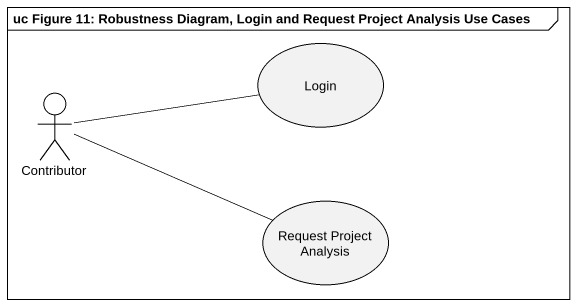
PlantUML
@startuml
mainframe uc Figure 11: Robustness Diagram, Login and Request Project Analysis Use Cases
usecase Login
actor Contributor
usecase "Request Project Analysis" as Request_Project_Analysis
Contributor -right- Login
Contributor -right- Request_Project_Analysis
@enduml
